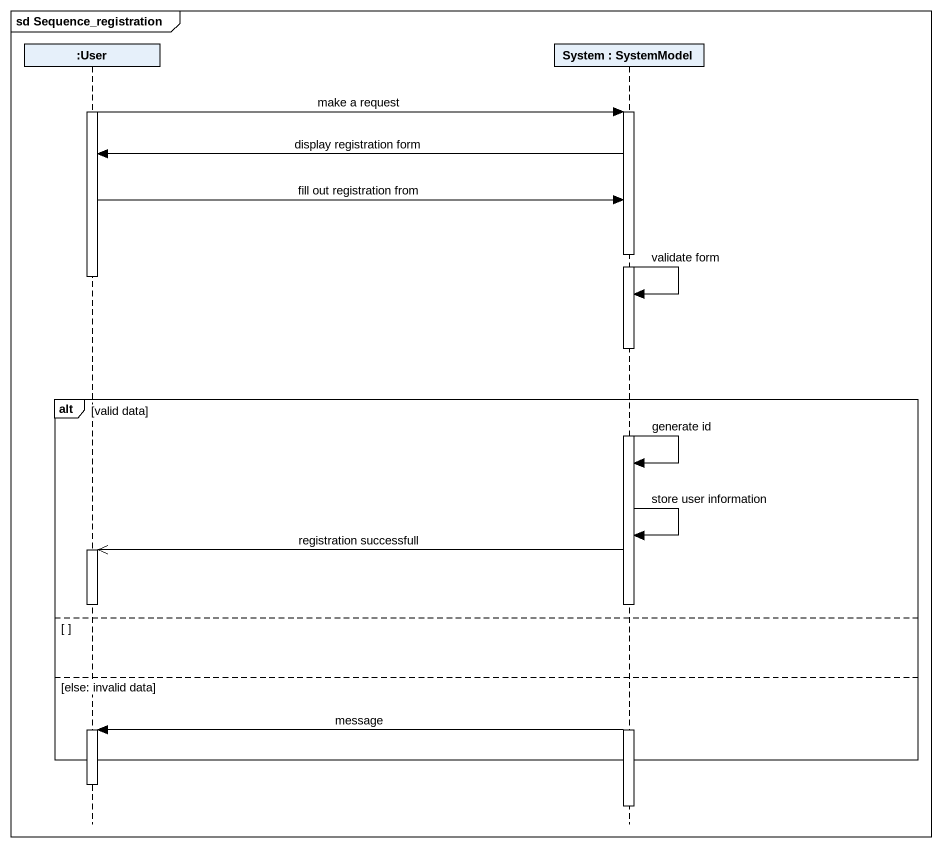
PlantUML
@startuml
mainframe sd Sequence_registration
hide footbox
participant ":User" as User
participant "System : SystemModel" as System

activate User
User -> System : make a request
activate System
System -> User : display registration form
User -> System : fill out registration from
deactivate User
System -> System : validate form
alt valid data
  System -> System : generate id
  System -> System : store user information
  System ->> User : registration successfull
  activate User
  deactivate User
else
else else: invalid data
  System -> User : message
  activate User
end
deactivate User
deactivate System
@enduml
